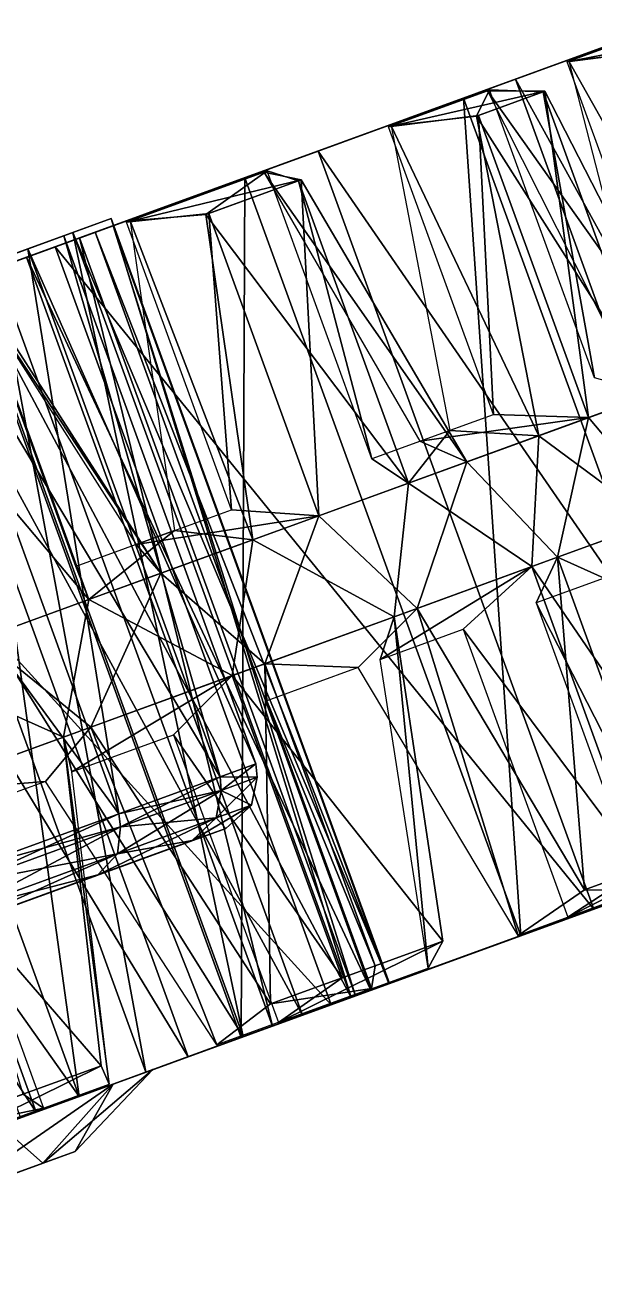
# Model space of a CAD drawing. Extents: x -226 to 261, y -163 to 113.
# Drawn here: x -107.3 to -79.1, y 51 to 112.5 of the extents above; entities that cross this region are included whole.
import ezdxf

# ---------------------------------------------------------------- set-up
doc = ezdxf.new("R2010")
doc.units = 0
doc.header["$MEASUREMENT"] = 0
doc.layers.get('0').update_dxf_attribs({"linetype": 'CONTINUOUS'})

msp = doc.modelspace()

# ---------------------------------------------------------------- linework, layer by layer
for points in [[(-103.858, 102.226, -51.1828), (-77.1429, 111.949, -44.758), (-75.5955, 112.513, -62.7337)], [(-102.963, 102.552, -61.5814), (-103.858, 102.226, -51.1828), (-75.5955, 112.513, -62.7337)], [(-102.963, 102.552, -61.5814), (-75.5955, 112.513, -62.7337), (-78.4726, 111.465, -80.523)], [(-107.252, 100.991, -41.3852), (-83.0095, 109.814, -27.8211), (-77.1429, 111.949, -44.758)], [(-103.858, 102.226, -51.1828), (-107.252, 100.991, -41.3852), (-77.1429, 111.949, -44.758)], [(-104.627, 101.946, -71.8722), (-78.4726, 111.465, -80.523), (-85.5783, 108.879, -96.9137)], [(-104.627, 101.946, -71.8722), (-102.963, 102.552, -61.5814), (-78.4726, 111.465, -80.523)], [(-85.5783, 108.879, -96.9137), (-78.4726, 111.465, -80.523), (-71.8975, 71.2914, -96.9137)], [(-77.1429, 111.949, -44.758), (-83.0095, 109.814, -27.8211), (-63.4621, 74.3617, -44.758)], [(-80.4448, 110.684, -84.101), (-77.8713, 111.62, -74.8354), (-74.2235, 111.885, -77.3412)], [(-80.4448, 110.684, -84.101), (-74.2235, 111.885, -77.3412), (-75.9407, 111.26, -83.593)], [(-77.8226, 111.638, -45.0587), (-80.366, 110.712, -35.7551), (-76.0025, 111.237, -35.8675)], [(-75.2487, 96.4076, -84.101), (-80.4448, 110.684, -84.101), (-75.9407, 111.26, -83.593)], [(-80.366, 110.712, -35.7551), (-71.934, 95.7443, -31.9409), (-76.0025, 111.237, -35.8675)], [(-80.366, 110.712, -35.7551), (-76.555, 95.9321, -32.0836), (-71.934, 95.7443, -31.9409)], [(-112.913, 98.9303, -32.8561), (-92.7954, 106.252, -13.0772), (-83.0095, 109.814, -27.8211)], [(-107.252, 100.991, -41.3852), (-112.913, 98.9303, -32.8561), (-83.0095, 109.814, -27.8211)], [(-83.0095, 109.814, -27.8211), (-92.7954, 106.252, -13.0772), (-69.3287, 72.2264, -27.8211)], [(-83.0095, 109.814, -27.8211), (-69.3287, 72.2264, -27.8211), (-63.4621, 74.3617, -44.758)], [(-108.738, 100.45, -81.3539), (-85.5783, 108.879, -96.9137), (-96.4282, 104.93, -110.789)], [(-108.738, 100.45, -81.3539), (-104.627, 101.946, -71.8722), (-85.5783, 108.879, -96.9137)], [(-96.4282, 104.93, -110.789), (-85.5783, 108.879, -96.9137), (-82.7474, 67.3424, -110.789)], [(-89.2981, 107.461, -101.255), (-84.3942, 109.246, -93.2297), (-81.5427, 109.221, -96.6396)], [(-89.2981, 107.461, -101.255), (-81.5427, 109.221, -96.6396), (-84.8327, 108.023, -102.054)], [(-84.2865, 109.285, -26.5714), (-89.1655, 107.51, -18.4834), (-84.9446, 107.982, -17.3418)], [(-85.5783, 108.879, -96.9137), (-71.8975, 71.2914, -96.9137), (-82.7474, 67.3424, -110.789)], [(-84.2865, 109.285, -26.5714), (-84.9446, 107.982, -17.3418), (-81.6396, 109.185, -22.7779)], [(-76.1844, 94.1973, -22.7779), (-81.6396, 109.185, -22.7779), (-84.9446, 107.982, -17.3418)], [(-79.3774, 93.0351, -102.054), (-84.8327, 108.023, -102.054), (-81.5427, 109.221, -96.6396)], [(-84.3942, 109.246, -93.2297), (-77.5039, 95.5867, -89.7367), (-74.2151, 94.914, -92.9887)], [(-84.3942, 109.246, -93.2297), (-74.2151, 94.914, -92.9887), (-81.5427, 109.221, -96.6396)], [(-79.0904, 95.0093, -26.5714), (-84.2865, 109.285, -26.5714), (-81.6396, 109.185, -22.7779)], [(-79.0904, 95.0093, -26.5714), (-81.6396, 109.185, -22.7779), (-76.1844, 94.1973, -22.7779)], [(-79.3774, 93.0351, -102.054), (-81.5427, 109.221, -96.6396), (-74.2151, 94.914, -92.9887)], [(-84.102, 93.1852, -101.255), (-89.2981, 107.461, -101.255), (-84.8327, 108.023, -102.054)], [(-89.1655, 107.51, -18.4834), (-81.8469, 92.1363, -14.0313), (-84.9446, 107.982, -17.3418)], [(-76.1844, 94.1973, -22.7779), (-84.9446, 107.982, -17.3418), (-81.8469, 92.1363, -14.0313)], [(-84.102, 93.1852, -101.255), (-84.8327, 108.023, -102.054), (-79.3774, 93.0351, -102.054)], [(-89.1655, 107.51, -18.4834), (-86.2589, 92.4002, -15.4125), (-81.8469, 92.1363, -14.0313)], [(-120.455, 96.185, -26.1768), (-105.834, 101.507, -1.5309), (-92.7954, 106.252, -13.0772)], [(-112.913, 98.9303, -32.8561), (-120.455, 96.185, -26.1768), (-92.7954, 106.252, -13.0772)], [(-92.7954, 106.252, -13.0772), (-105.834, 101.507, -1.5309), (-79.1146, 68.6646, -13.0771)], [(-92.7954, 106.252, -13.0772), (-79.1146, 68.6646, -13.0771), (-69.3287, 72.2264, -27.8211)], [(-102.294, 102.731, -114.857), (-95.4836, 105.21, -108.723), (-93.6305, 104.821, -112.726)], [(-95.3283, 105.267, -10.9444), (-102.12, 102.795, -4.7454), (-98.361, 103.099, -2.4739)], [(-95.3283, 105.267, -10.9444), (-98.361, 103.099, -2.4739), (-93.773, 104.769, -6.6252)], [(-95.4836, 105.21, -108.723), (-87.7453, 91.8592, -105.922), (-85.4215, 90.8352, -109.833)], [(-95.4836, 105.21, -108.723), (-85.4215, 90.8352, -109.833), (-93.6305, 104.821, -112.726)], [(-90.1322, 90.9904, -10.9444), (-95.3283, 105.267, -10.9444), (-93.773, 104.769, -6.6252)], [(-115.014, 98.1654, -89.3804), (-96.4282, 104.93, -110.789), (-110.283, 99.8874, -121.203)], [(-115.014, 98.1654, -89.3804), (-108.738, 100.45, -81.3539), (-96.4282, 104.93, -110.789)], [(-110.283, 99.8874, -121.203), (-96.4282, 104.93, -110.789), (-96.6022, 62.2997, -121.203)], [(-102.294, 102.731, -114.857), (-93.6305, 104.821, -112.726), (-98.2064, 103.156, -116.862)], [(-88.3177, 89.7811, -6.6252), (-93.773, 104.769, -6.6252), (-98.361, 103.099, -2.4739)], [(-92.7511, 88.1674, -116.862), (-98.2064, 103.156, -116.862), (-93.6305, 104.821, -112.726)], [(-96.4282, 104.93, -110.789), (-82.7474, 67.3424, -110.789), (-96.6022, 62.2997, -121.203)], [(-90.1322, 90.9904, -10.9444), (-93.773, 104.769, -6.6252), (-88.3177, 89.7811, -6.6252)], [(-92.7511, 88.1674, -116.862), (-93.6305, 104.821, -112.726), (-85.4215, 90.8352, -109.833)], [(-107.189, 101.398, -48.2201), (-104.958, 102.21, -47.4364), (-103.057, 102.902, -60)], [(-107.189, 101.398, -48.2201), (-103.057, 102.902, -60), (-105.406, 102.047, -60)], [(-105.406, 102.047, -60), (-103.057, 102.902, -60), (-104.958, 102.21, -72.5636)], [(-104.958, 102.21, -47.4364), (-89.2527, 64.9747, -60), (-103.057, 102.902, -60)], [(-103.057, 102.902, -60), (-91.1533, 64.2829, -72.5636), (-104.958, 102.21, -72.5636)], [(-103.057, 102.902, -60), (-89.2527, 64.9747, -60), (-91.1533, 64.2829, -72.5636)], [(-97.0976, 88.4552, -114.857), (-102.294, 102.731, -114.857), (-98.2064, 103.156, -116.862)], [(-102.12, 102.795, -4.7454), (-96.0299, 86.9741, -0.0511), (-98.361, 103.099, -2.4739)], [(-102.12, 102.795, -4.7454), (-99.9216, 87.4274, -2.5242), (-96.0299, 86.9741, -0.0511)], [(-88.3177, 89.7811, -6.6252), (-98.361, 103.099, -2.4739), (-96.0299, 86.9741, -0.0511)], [(-97.0976, 88.4552, -114.857), (-98.2064, 103.156, -116.862), (-92.7511, 88.1674, -116.862)], [(-112.204, 99.5728, -37.8617), (-110.308, 100.263, -36.3859), (-104.958, 102.21, -47.4364)], [(-112.204, 99.5728, -37.8617), (-104.958, 102.21, -47.4364), (-107.189, 101.398, -48.2201)], [(-110.308, 100.263, -36.3859), (-91.1533, 64.2829, -47.4364), (-104.958, 102.21, -47.4364)], [(-107.189, 101.398, -71.7799), (-104.958, 102.21, -72.5636), (-110.308, 100.263, -83.6141)], [(-104.958, 102.21, -72.5636), (-96.5037, 62.3355, -83.6141), (-110.308, 100.263, -83.6141)], [(-107.252, 100.991, -41.3852), (-103.858, 102.226, -51.1828), (-90.1772, 64.6382, -51.1828)], [(-105.406, 102.047, -60), (-104.958, 102.21, -72.5636), (-107.189, 101.398, -71.7799)], [(-104.958, 102.21, -47.4364), (-91.1533, 64.2829, -47.4364), (-89.2527, 64.9747, -60)], [(-104.958, 102.21, -72.5636), (-91.1533, 64.2829, -72.5636), (-96.5037, 62.3355, -83.6141)], [(-102.963, 102.552, -61.5814), (-104.627, 101.946, -71.8722), (-90.9465, 64.3582, -71.8722)], [(-103.858, 102.226, -51.1828), (-102.963, 102.552, -61.5814), (-89.2821, 64.964, -61.5814)], [(-90.1772, 64.6382, -51.1828), (-103.858, 102.226, -51.1828), (-89.2821, 64.964, -61.5814)], [(-89.2821, 64.964, -61.5814), (-102.963, 102.552, -61.5814), (-90.9465, 64.3582, -71.8722)], [(-129.365, 92.9421, -21.8025), (-121.236, 95.9008, 6.0307), (-105.834, 101.507, -1.5309)], [(-120.455, 96.185, -26.1768), (-129.365, 92.9421, -21.8025), (-105.834, 101.507, -1.5309)], [(-105.834, 101.507, -1.5309), (-121.236, 95.9008, 6.0307), (-92.1529, 63.9191, -1.5309)], [(-104.627, 101.946, -71.8722), (-108.738, 100.45, -81.3539), (-95.057, 62.8621, -81.3539)], [(-97.6593, 75.2171, -48.2201), (-107.189, 101.398, -48.2201), (-105.406, 102.047, -60)], [(-95.8772, 75.8658, -60), (-105.406, 102.047, -60), (-107.189, 101.398, -71.7799)], [(-105.834, 101.507, -1.5309), (-92.1529, 63.9191, -1.5309), (-79.1146, 68.6646, -13.0771)], [(-97.6593, 75.2171, -48.2201), (-105.406, 102.047, -60), (-95.8772, 75.8658, -60)], [(-90.9465, 64.3582, -71.8722), (-104.627, 101.946, -71.8722), (-95.057, 62.8621, -81.3539)], [(-112.913, 98.9303, -32.8561), (-107.252, 100.991, -41.3852), (-93.571, 63.403, -41.3851)], [(-102.675, 73.3915, -37.8618), (-112.204, 99.5728, -37.8617), (-107.189, 101.398, -48.2201)], [(-97.6593, 75.2171, -71.7799), (-107.189, 101.398, -71.7799), (-112.204, 99.5728, -82.1383)], [(-107.189, 101.398, -71.7799), (-110.308, 100.263, -83.6141), (-112.204, 99.5728, -82.1383)], [(-93.571, 63.403, -41.3851), (-107.252, 100.991, -41.3852), (-90.1772, 64.6382, -51.1828)], [(-102.675, 73.3915, -37.8618), (-107.189, 101.398, -48.2201), (-97.6593, 75.2171, -48.2201)], [(-95.8772, 75.8658, -60), (-107.189, 101.398, -71.7799), (-97.6593, 75.2171, -71.7799)], [(-108.738, 100.45, -81.3539), (-115.014, 98.1654, -89.3804), (-101.333, 60.5776, -89.3803)], [(-95.057, 62.8621, -81.3539), (-108.738, 100.45, -81.3539), (-101.333, 60.5776, -89.3803)], [(-118.455, 97.2979, -27.7164), (-96.5037, 62.3355, -36.3858), (-110.308, 100.263, -36.3859)], [(-110.308, 100.263, -83.6141), (-104.65, 59.3703, -92.2836), (-118.455, 97.2978, -92.2836)], [(-110.283, 99.8874, -121.203), (-96.6022, 62.2997, -121.203), (-112.518, 56.5069, -127.446)], [(-110.308, 100.263, -36.3859), (-96.5037, 62.3355, -36.3858), (-91.1533, 64.2829, -47.4364)], [(-110.308, 100.263, -83.6141), (-96.5037, 62.3355, -83.6141), (-104.65, 59.3703, -92.2836)], [(-110.188, 99.8582, -120.087), (-101.817, 86.7374, -118.19), (-100.589, 85.3147, -122.414)], [(-110.188, 99.8582, -120.087), (-100.589, 85.3147, -122.414), (-109.445, 99.065, -124.331)], [(-104.803, 85.6509, 0.5454), (-109.999, 99.9271, 0.5454), (-109.621, 99.0008, 5.0103)], [(-102.675, 73.3915, -82.1383), (-112.204, 99.5728, -82.1383), (-119.842, 96.7931, -90.2657)], [(-110.312, 70.6117, -29.7342), (-112.204, 99.5728, -37.8617), (-102.675, 73.3915, -37.8618)], [(-97.6593, 75.2171, -71.7799), (-112.204, 99.5728, -82.1383), (-102.675, 73.3915, -82.1383)], [(-109.465, 82.0841, -126.888), (-109.445, 99.065, -124.331), (-100.589, 85.3147, -122.414)], [(-120.455, 96.185, -26.1768), (-112.913, 98.9303, -32.8561), (-99.2319, 61.3425, -32.856)], [(-104.166, 84.0127, 5.0103), (-109.621, 99.0008, 5.0103), (-115.104, 97.0052, 7.5633)], [(-99.2319, 61.3425, -32.856), (-112.913, 98.9303, -32.8561), (-93.571, 63.403, -41.3851)], [(-104.803, 85.6509, 0.5454), (-109.621, 99.0008, 5.0103), (-104.166, 84.0127, 5.0103)], [(-101.333, 60.5776, -89.3803), (-115.014, 98.1654, -89.3804), (-109.348, 57.6605, -95.4046)], [(-128.839, 93.5183, -22.0226), (-104.65, 59.3704, -27.7164), (-118.455, 97.2979, -27.7164)], [(-118.455, 97.2979, -27.7164), (-104.65, 59.3704, -27.7164), (-96.5037, 62.3355, -36.3858)], [(-118.455, 97.2978, -92.2836), (-104.65, 59.3703, -92.2836), (-115.034, 55.5909, -97.9774)], [(-102.675, 73.3915, -82.1383), (-119.842, 96.7931, -90.2657), (-110.312, 70.6117, -90.2657)], [(-104.166, 84.0127, 5.0103), (-115.104, 97.0052, 7.5633), (-113.278, 80.6963, 8.9231)], [(-129.365, 92.9421, -21.8025), (-120.455, 96.185, -26.1768), (-106.774, 58.5973, -26.1768)], [(-106.774, 58.5973, -26.1768), (-120.455, 96.185, -26.1768), (-99.2319, 61.3425, -32.856)], [(-121.236, 95.9008, 6.0307), (-107.555, 58.3131, 6.0307), (-92.1529, 63.9191, -1.5309)], [(-75.2779, 88.1621, -98.8023), (-79.3774, 93.0351, -102.054), (-74.2151, 94.914, -92.9887)], [(-76.0943, 87.8649, -19.433), (-76.1844, 94.1973, -22.7779), (-81.8469, 92.1363, -14.0313)], [(-128.839, 93.5183, -22.0226), (-115.034, 55.5909, -22.0226), (-104.65, 59.3704, -27.7164)], [(-115.684, 55.3544, -21.8025), (-129.365, 92.9421, -21.8025), (-106.774, 58.5973, -26.1768)], [(-87.7453, 91.8592, -105.922), (-84.102, 93.1852, -101.255), (-79.3774, 93.0351, -102.054)], [(-87.7453, 91.8592, -105.922), (-79.3774, 93.0351, -102.054), (-85.4215, 90.8352, -109.833)], [(-80.9193, 86.1088, -106.94), (-85.4215, 90.8352, -109.833), (-79.3774, 93.0351, -102.054)], [(-75.2779, 88.1621, -98.8023), (-80.9193, 86.1088, -106.94), (-79.3774, 93.0351, -102.054)], [(-86.2589, 92.4002, -15.4125), (-90.1322, 90.9904, -10.9444), (-88.3177, 89.7811, -6.6252)], [(-86.2589, 92.4002, -15.4125), (-88.3177, 89.7811, -6.6252), (-81.8469, 92.1363, -14.0313)], [(-82.1878, 85.6471, -11.0479), (-81.8469, 92.1363, -14.0313), (-88.3177, 89.7811, -6.6252)], [(-82.1878, 85.6471, -11.0479), (-76.0943, 87.8649, -19.433), (-81.8469, 92.1363, -14.0313)], [(-87.8825, 83.5743, -114.401), (-92.7511, 88.1674, -116.862), (-85.4215, 90.8352, -109.833)], [(-80.9193, 86.1088, -106.94), (-87.8825, 83.5743, -114.401), (-85.4215, 90.8352, -109.833)], [(-89.0204, 83.1602, -4.047), (-88.3177, 89.7811, -6.6252), (-96.0299, 86.9741, -0.0511)], [(-89.0204, 83.1602, -4.047), (-82.1878, 85.6471, -11.0479), (-88.3177, 89.7811, -6.6252)], [(-101.817, 86.7374, -118.19), (-97.0976, 88.4552, -114.857), (-92.7511, 88.1674, -116.862)], [(-101.817, 86.7374, -118.19), (-92.7511, 88.1674, -116.862), (-100.589, 85.3147, -122.414)], [(-95.4282, 80.8279, -120.41), (-100.589, 85.3147, -122.414), (-92.7511, 88.1674, -116.862)], [(-87.8825, 83.5743, -114.401), (-95.4282, 80.8279, -120.41), (-92.7511, 88.1674, -116.862)], [(-78.6104, 85.0794, -97.8891), (-80.9193, 86.1088, -106.94), (-75.2779, 88.1621, -98.8023)], [(-99.9216, 87.4274, -2.5242), (-104.803, 85.6509, 0.5454), (-104.166, 84.0127, 5.0103)], [(-99.9216, 87.4274, -2.5242), (-104.166, 84.0127, 5.0103), (-96.0299, 86.9741, -0.0511)], [(-82.1878, 85.6471, -11.0479), (-72.8878, 72.0584, -16.0313), (-76.0943, 87.8649, -19.433)], [(-97.0507, 80.2374, 2.0535), (-96.0299, 86.9741, -0.0511), (-104.166, 84.0127, 5.0103)], [(-97.0507, 80.2374, 2.0535), (-89.0204, 83.1602, -4.047), (-96.0299, 86.9741, -0.0511)], [(-89.7153, 81.0376, -8.1409), (-85.5989, 82.5358, -12.3389), (-82.1878, 85.6471, -11.0479)], [(-89.7153, 81.0376, -8.1409), (-82.1878, 85.6471, -11.0479), (-89.0204, 83.1602, -4.047)], [(-80.9193, 86.1088, -106.94), (-79.5809, 69.6223, -111.618), (-87.8825, 83.5743, -114.401)], [(-85.5989, 82.5358, -12.3389), (-76.7325, 70.659, -11.0479), (-82.1878, 85.6471, -11.0479)], [(-82.1878, 85.6471, -11.0479), (-76.7325, 70.659, -11.0479), (-72.8878, 72.0584, -16.0313)], [(-78.6104, 85.0794, -97.8891), (-81.9835, 83.8517, -102.795), (-80.9193, 86.1088, -106.94)], [(-81.9835, 83.8517, -102.795), (-75.4641, 71.1207, -106.94), (-80.9193, 86.1088, -106.94)], [(-80.9193, 86.1088, -106.94), (-75.4641, 71.1207, -106.94), (-79.5809, 69.6223, -111.618)], [(-104.065, 77.6843, -125.396), (-109.465, 82.0841, -126.888), (-100.589, 85.3147, -122.414)], [(-95.4282, 80.8279, -120.41), (-104.065, 77.6843, -125.396), (-100.589, 85.3147, -122.414)], [(-105.429, 77.1881, 6.6255), (-104.166, 84.0127, 5.0103), (-113.278, 80.6963, 8.9231)], [(-105.429, 77.1881, 6.6255), (-97.0507, 80.2374, 2.0535), (-104.166, 84.0127, 5.0103)], [(-81.9835, 83.8517, -102.795), (-76.7874, 69.5755, -102.795), (-75.4641, 71.1207, -106.94)], [(-97.0507, 80.2374, 2.0535), (-86.6091, 67.0642, -1.5045), (-89.0204, 83.1602, -4.047)], [(-90.8143, 80.6375, -112.34), (-95.4282, 80.8279, -120.41), (-87.8825, 83.5743, -114.401)], [(-82.8762, 67.3594, -109.772), (-90.8143, 80.6375, -112.34), (-87.8825, 83.5743, -114.401)], [(-87.343, 65.7336, -5.6633), (-89.7153, 81.0376, -8.1409), (-89.0204, 83.1602, -4.047)], [(-87.343, 65.7336, -5.6633), (-89.0204, 83.1602, -4.047), (-86.6091, 67.0642, -1.5045)], [(-82.8762, 67.3594, -109.772), (-87.8825, 83.5743, -114.401), (-79.5809, 69.6223, -111.618)], [(-85.5989, 82.5358, -12.3389), (-80.4028, 68.2596, -12.3389), (-76.7325, 70.659, -11.0479)], [(-104.065, 77.6843, -125.396), (-112.883, 74.4749, -128.857), (-109.465, 82.0841, -126.888)], [(-114.724, 73.805, 10.0023), (-105.429, 77.1881, 6.6255), (-113.278, 80.6963, 8.9231)], [(-95.4282, 80.8279, -120.41), (-95.149, 63.9559, -123.607), (-104.065, 77.6843, -125.396)], [(-90.8143, 80.6375, -112.34), (-95.3373, 78.9912, -115.978), (-95.4282, 80.8279, -120.41)], [(-95.3373, 78.9912, -115.978), (-89.9729, 65.8399, -120.41), (-95.4282, 80.8279, -120.41)], [(-95.4282, 80.8279, -120.41), (-89.9729, 65.8399, -120.41), (-95.149, 63.9559, -123.607)], [(-105.002, 75.4737, 2.3531), (-97.0507, 80.2374, 2.0535), (-105.429, 77.1881, 6.6255)], [(-105.002, 75.4737, 2.3531), (-99.958, 77.3095, -0.3897), (-97.0507, 80.2374, 2.0535)], [(-99.958, 77.3095, -0.3897), (-91.5955, 65.2494, 2.0535), (-97.0507, 80.2374, 2.0535)], [(-97.0507, 80.2374, 2.0535), (-91.5955, 65.2494, 2.0535), (-86.6091, 67.0642, -1.5045)], [(-95.3373, 78.9912, -115.978), (-90.1412, 64.7151, -115.978), (-89.9729, 65.8399, -120.41)], [(-106.315, 74.9957, -122.395), (-112.883, 74.4749, -128.857), (-104.065, 77.6843, -125.396)], [(-97.8138, 61.9225, -120.775), (-106.315, 74.9957, -122.395), (-104.065, 77.6843, -125.396)], [(-97.8138, 61.9225, -120.775), (-104.065, 77.6843, -125.396), (-95.149, 63.9559, -123.607)], [(-114.724, 73.805, 10.0023), (-103.556, 60.896, 8.1207), (-105.429, 77.1881, 6.6255)], [(-103.161, 59.9762, 3.8562), (-105.002, 75.4737, 2.3531), (-105.429, 77.1881, 6.6255)], [(-103.161, 59.9762, 3.8562), (-105.429, 77.1881, 6.6255), (-103.556, 60.896, 8.1207)], [(-99.958, 77.3095, -0.3897), (-94.7619, 63.0334, -0.3897), (-91.5955, 65.2494, 2.0535)], [(-97.5981, 74.5497, -48.2765), (-97.6593, 75.2171, -48.2201), (-95.8772, 75.8658, -60)], [(-95.8244, 75.1952, -60), (-95.8772, 75.8658, -60), (-97.6593, 75.2171, -71.7799)], [(-97.5981, 74.5497, -48.2765), (-95.8772, 75.8658, -60), (-95.8244, 75.1952, -60)], [(-102.59, 72.7328, -37.9679), (-102.675, 73.3915, -37.8618), (-97.6593, 75.2171, -48.2201)], [(-97.5981, 74.5497, -71.7236), (-97.6593, 75.2171, -71.7799), (-102.675, 73.3915, -82.1383)], [(-102.59, 72.7328, -37.9679), (-97.6593, 75.2171, -48.2201), (-97.5981, 74.5497, -48.2765)], [(-97.8425, 73.1797, -48.507), (-97.5981, 74.5497, -48.2765), (-95.8244, 75.1952, -60)], [(-97.8425, 73.1797, -48.507), (-95.8244, 75.1952, -60), (-96.1037, 73.8126, -60)], [(-95.8244, 75.1952, -60), (-97.6593, 75.2171, -71.7799), (-97.5981, 74.5497, -71.7236)], [(-96.1037, 73.8126, -60), (-95.8244, 75.1952, -60), (-97.5981, 74.5497, -71.7236)], [(-106.315, 74.9957, -122.395), (-111.611, 73.0682, -124.51), (-112.883, 74.4749, -128.857)], [(-102.736, 71.3987, -38.4019), (-102.59, 72.7328, -37.9679), (-97.5981, 74.5497, -48.2765)], [(-102.736, 71.3987, -38.4019), (-97.5981, 74.5497, -48.2765), (-97.8425, 73.1797, -48.507)], [(-97.5981, 74.5497, -71.7236), (-102.675, 73.3915, -82.1383), (-102.59, 72.7328, -82.0322)], [(-97.8425, 73.1798, -71.493), (-97.5981, 74.5497, -71.7236), (-102.59, 72.7328, -82.0322)], [(-96.1037, 73.8126, -60), (-97.5981, 74.5497, -71.7236), (-97.8425, 73.1798, -71.493)], [(-90.1772, 64.6382, -51.1828), (-89.2821, 64.964, -61.5814), (-61.9147, 74.9249, -62.7337)], [(-63.4621, 74.3617, -44.758), (-90.1772, 64.6382, -51.1828), (-61.9147, 74.9249, -62.7337)], [(-61.9147, 74.9249, -62.7337), (-89.2821, 64.964, -61.5814), (-64.7918, 73.8777, -80.523)], [(-93.571, 63.403, -41.3851), (-90.1772, 64.6382, -51.1828), (-63.4621, 74.3617, -44.758)], [(-69.3287, 72.2264, -27.8211), (-93.571, 63.403, -41.3851), (-63.4621, 74.3617, -44.758)], [(-64.7918, 73.8777, -80.523), (-90.9465, 64.3582, -71.8722), (-71.8975, 71.2914, -96.9137)], [(-89.2821, 64.964, -61.5814), (-90.9465, 64.3582, -71.8722), (-64.7918, 73.8777, -80.523)], [(-114.724, 73.805, 10.0023), (-109.269, 58.8169, 10.0023), (-103.556, 60.896, 8.1207)], [(-110.191, 69.9664, -29.8793), (-110.312, 70.6117, -29.7342), (-102.675, 73.3915, -37.8618)], [(-102.59, 72.7328, -82.0322), (-102.675, 73.3915, -82.1383), (-110.312, 70.6117, -90.2657)], [(-110.191, 69.9664, -29.8793), (-102.675, 73.3915, -37.8618), (-102.59, 72.7328, -37.9679)], [(-99.0351, 72.0559, -49.0038), (-97.8425, 73.1797, -48.507), (-96.1037, 73.8126, -60)], [(-99.0351, 72.0559, -49.0038), (-96.1037, 73.8126, -60), (-97.3714, 72.6615, -60)], [(-97.3714, 72.6615, -60), (-96.1037, 73.8126, -60), (-97.8425, 73.1798, -71.493)], [(-111.611, 73.0682, -124.51), (-106.415, 58.792, -124.51), (-107.428, 59.4868, -128.857)], [(-102.59, 72.7328, -82.0322), (-110.312, 70.6117, -90.2657), (-110.191, 69.9664, -90.1207)], [(-110.187, 68.6868, -30.4728), (-110.191, 69.9664, -29.8793), (-102.59, 72.7328, -37.9679)], [(-102.736, 71.3987, -81.5981), (-102.59, 72.7328, -82.0322), (-110.191, 69.9664, -90.1207)], [(-110.189, 67.9962, -52.9225), (-99.0351, 72.0559, -49.0038), (-97.3714, 72.6615, -60)], [(-110.189, 67.9962, -52.9225), (-97.3714, 72.6615, -60), (-109.118, 68.3862, -60)], [(-110.187, 68.6868, -30.4728), (-102.59, 72.7328, -37.9679), (-102.736, 71.3987, -38.4019)], [(-109.118, 68.3862, -60), (-97.3714, 72.6615, -60), (-99.0351, 72.0559, -70.9962)], [(-103.716, 70.3521, -39.3376), (-102.736, 71.3987, -38.4019), (-97.8425, 73.1797, -48.507)], [(-103.716, 70.3521, -39.3376), (-97.8425, 73.1797, -48.507), (-99.0351, 72.0559, -49.0038)], [(-99.0351, 72.0559, -70.9962), (-97.8425, 73.1798, -71.493), (-102.736, 71.3987, -81.5981)], [(-97.8425, 73.1798, -71.493), (-102.59, 72.7328, -82.0322), (-102.736, 71.3987, -81.5981)], [(-97.3714, 72.6615, -60), (-97.8425, 73.1798, -71.493), (-99.0351, 72.0559, -70.9962)], [(-113.197, 66.9013, -46.717), (-103.716, 70.3521, -39.3376), (-99.0351, 72.0559, -49.0038)], [(-113.197, 66.9013, -46.717), (-99.0351, 72.0559, -49.0038), (-110.189, 67.9962, -52.9225)], [(-109.118, 68.3862, -60), (-99.0351, 72.0559, -70.9962), (-110.189, 67.9962, -67.0775)], [(-110.189, 67.9962, -67.0775), (-99.0351, 72.0559, -70.9962), (-103.716, 70.3521, -80.6624)], [(-99.0351, 72.0559, -70.9962), (-102.736, 71.3987, -81.5981), (-103.716, 70.3521, -80.6624)], [(-99.2319, 61.3425, -32.856), (-93.571, 63.403, -41.3851), (-69.3287, 72.2264, -27.8211)], [(-79.1146, 68.6646, -13.0771), (-99.2319, 61.3425, -32.856), (-69.3287, 72.2264, -27.8211)], [(-80.4028, 68.2596, -12.3389), (-74.6768, 70.3437, -19.7216), (-72.8878, 72.0584, -16.0313)], [(-80.4028, 68.2596, -12.3389), (-72.8878, 72.0584, -16.0313), (-76.7325, 70.659, -11.0479)], [(-110.844, 67.7578, -31.7521), (-110.187, 68.6868, -30.4728), (-102.736, 71.3987, -38.4019)], [(-110.844, 67.7578, -31.7521), (-102.736, 71.3987, -38.4019), (-103.716, 70.3521, -39.3376)], [(-102.736, 71.3987, -81.5981), (-110.191, 69.9664, -90.1207), (-110.187, 68.6868, -89.5272)], [(-103.716, 70.3521, -80.6624), (-102.736, 71.3987, -81.5981), (-110.187, 68.6868, -89.5272)], [(-71.8975, 71.2914, -96.9137), (-95.057, 62.8621, -81.3539), (-82.7474, 67.3424, -110.789)], [(-90.9465, 64.3582, -71.8722), (-95.057, 62.8621, -81.3539), (-71.8975, 71.2914, -96.9137)], [(-76.7874, 69.5755, -102.795), (-79.5809, 69.6223, -111.618), (-75.4641, 71.1207, -106.94)], [(-117.779, 65.2339, -41.8415), (-110.844, 67.7578, -31.7521), (-103.716, 70.3521, -39.3376)], [(-117.779, 65.2339, -41.8415), (-103.716, 70.3521, -39.3376), (-113.197, 66.9013, -46.717)], [(-110.189, 67.9962, -67.0775), (-103.716, 70.3521, -80.6624), (-113.197, 66.9014, -73.2831)], [(-113.197, 66.9014, -73.2831), (-103.716, 70.3521, -80.6624), (-110.844, 67.7577, -88.2479)], [(-103.716, 70.3521, -80.6624), (-110.187, 68.6868, -89.5272), (-110.844, 67.7577, -88.2479)], [(-76.7874, 69.5755, -102.795), (-82.8762, 67.3594, -109.772), (-79.5809, 69.6223, -111.618)], [(-106.774, 58.5973, -26.1768), (-99.2319, 61.3425, -32.856), (-79.1146, 68.6646, -13.0771)], [(-92.1529, 63.9191, -1.5309), (-106.774, 58.5973, -26.1768), (-79.1146, 68.6646, -13.0771)], [(-82.7474, 67.3424, -110.789), (-101.333, 60.5776, -89.3803), (-96.6022, 62.2997, -121.203)], [(-95.057, 62.8621, -81.3539), (-101.333, 60.5776, -89.3803), (-82.7474, 67.3424, -110.789)], [(-94.7619, 63.0334, -0.3897), (-87.343, 65.7336, -5.6633), (-86.6091, 67.0642, -1.5045)], [(-94.7619, 63.0334, -0.3897), (-86.6091, 67.0642, -1.5045), (-91.5955, 65.2494, 2.0535)], [(-90.1412, 64.7151, -115.978), (-95.149, 63.9559, -123.607), (-89.9729, 65.8399, -120.41)], [(-90.1412, 64.7151, -115.978), (-97.8138, 61.9225, -120.775), (-95.149, 63.9559, -123.607)], [(-91.1533, 64.2829, -47.4364), (-91.1533, 64.2829, -72.5636), (-89.2527, 64.9747, -60)], [(-91.1533, 64.2829, -72.5636), (-162.528, 38.3048, -72.5636), (-126.84, 51.2938, -100)], [(-162.528, 38.3048, -72.5636), (-91.1533, 64.2829, -72.5636), (-149.03, 43.2174, -27.7164)], [(-149.03, 43.2174, -27.7164), (-91.1533, 64.2829, -72.5636), (-104.65, 59.3704, -27.7164)], [(-91.1533, 64.2829, -72.5636), (-126.84, 51.2938, -100), (-104.65, 59.3703, -92.2836)], [(-104.65, 59.3704, -27.7164), (-91.1533, 64.2829, -47.4364), (-96.5037, 62.3355, -36.3858)], [(-91.1533, 64.2829, -72.5636), (-104.65, 59.3703, -92.2836), (-96.5037, 62.3355, -83.6141)], [(-104.65, 59.3704, -27.7164), (-91.1533, 64.2829, -72.5636), (-91.1533, 64.2829, -47.4364)], [(-115.684, 55.3544, -21.8025), (-106.774, 58.5973, -26.1768), (-92.1529, 63.9191, -1.5309)], [(-107.555, 58.3131, 6.0307), (-115.684, 55.3544, -21.8025), (-92.1529, 63.9191, -1.5309)], [(-96.6022, 62.2997, -121.203), (-109.348, 57.6605, -95.4046), (-112.518, 56.5069, -127.446)], [(-101.333, 60.5776, -89.3803), (-109.348, 57.6605, -95.4046), (-96.6022, 62.2997, -121.203)], [(-111.658, 56.8837, 6.6476), (-103.161, 59.9762, 3.8562), (-103.556, 60.896, 8.1207)], [(-111.658, 56.8837, 6.6476), (-103.556, 60.896, 8.1207), (-109.269, 58.8169, 10.0023)], [(-106.452, 56.0543, -68.6104), (-102.966, 59.9835, -70.5238), (-100.999, 60.6994, -60)], [(-106.452, 56.0543, -68.6104), (-100.999, 60.6994, -60), (-104.842, 56.6401, -60)], [(-104.842, 56.6401, -60), (-100.999, 60.6994, -60), (-102.966, 59.9835, -49.4762)], [(-111.035, 54.3861, -75.9099), (-108.568, 57.9446, -79.4454), (-102.966, 59.9835, -70.5238)], [(-111.035, 54.3861, -75.9099), (-102.966, 59.9835, -70.5238), (-106.452, 56.0543, -68.6104)], [(-106.452, 56.0543, -51.3896), (-102.966, 59.9835, -49.4762), (-108.568, 57.9446, -40.5546)], [(-104.842, 56.6401, -60), (-102.966, 59.9835, -49.4762), (-106.452, 56.0543, -51.3896)], [(-149.03, 43.2174, -27.7164), (-104.65, 59.3704, -27.7164), (-126.84, 51.2939, -20)], [(-126.84, 51.2939, -20), (-104.65, 59.3704, -27.7164), (-115.034, 55.5909, -22.0226)], [(-104.65, 59.3703, -92.2836), (-126.84, 51.2938, -100), (-115.034, 55.5909, -97.9774)], [(-106.415, 58.792, -124.51), (-113.236, 57.3727, -130.371), (-107.428, 59.4868, -128.857)], [(-106.415, 58.792, -124.51), (-115.041, 55.6525, -126.817), (-113.236, 57.3727, -130.371)], [(-106.452, 56.0543, -51.3896), (-108.568, 57.9446, -40.5546), (-111.035, 54.3861, -44.0901)], [(-104.842, 56.6401, -60), (-106.452, 56.0543, -51.3896), (-125.985, 48.9446, -60)], [(-106.452, 56.0543, -68.6104), (-104.842, 56.6401, -60), (-125.985, 48.9446, -60)], [(-106.452, 56.0543, -51.3896), (-111.035, 54.3861, -44.0901), (-125.985, 48.9446, -60)], [(-111.035, 54.3861, -75.9099), (-106.452, 56.0543, -68.6104), (-125.985, 48.9446, -60)]]:
    msp.add_3dface(points)

doc.saveas('drawing.dxf')
